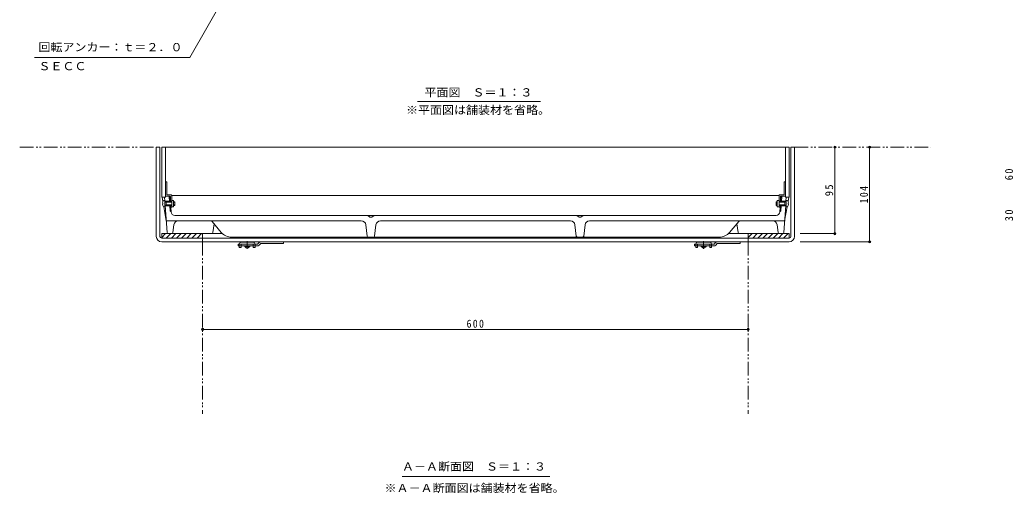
# Model space of a CAD drawing. Units: millimetres at full size, sheet at 1:3. Extents: x -1053 to 1153, y -824 to 816.
# Drawn here: x -1053 to 39, y -746 to -226 of the extents above; entities that cross this region are included whole.
import ezdxf
from ezdxf.enums import TextEntityAlignment as Align

# ---------------------------------------------------------------- set-up
doc = ezdxf.new("R2010")
doc.units = ezdxf.units.MM
doc.header["$LTSCALE"] = 3
doc.header["$PDMODE"] = 32
doc.header["$PDSIZE"] = 2.4
for name, pattern in [('CHAIN1', [8, 5, -1, 1, -1]), ('DASHED2', [3, 2, -1]), ('DOUBLE_CHAIN1', [8.8, 5, -1, 0.6, -0.6, 0.6, -1])]:
    doc.linetypes.add(name, pattern=pattern)
for name, color, linetype, lineweight in [('0-1_躯体', 2, 'Continuous', 9), ('0-2_仕上', 3, 'Continuous', 9), ('0-4_その他', 2, 'Continuous', 9), ('0-5_寸法', 7, 'Continuous', 9), ('0-6_ハッチ', 6, 'Continuous', 5), ('0-9', 3, 'Continuous', 9)]:
    doc.layers.add(name, color=color, linetype=linetype, lineweight=lineweight)
doc.styles.add('ＭＳ ゴシック', font='')
doc.styles.get('ＭＳ ゴシック').set_extended_font_data('MS Gothic')

msp = doc.modelspace()

# ---------------------------------------------------------------- linework, layer by layer
at = {"layer": '0-1_躯体'}
for p, q in [((-903.453, -463.465), (-903.453, -365.465)), ((-899.453, -365.465), (-903.453, -365.465)), ((-899.453, -463.465), (-899.453, -365.465)), ((-205.453, -365.465), (-201.453, -365.465)), ((-205.453, -463.465), (-205.453, -365.465)), ((-201.453, -463.465), (-201.453, -365.465)), ((-852.453, -460.465), (-897.453, -460.465)), ((-897.453, -464.745), (-893.172, -460.465)), ((-897.453, -469.465), (-852.453, -469.465)), ((-892.515, -465.465), (-887.515, -460.465)), ((-886.859, -465.465), (-881.859, -460.465)), ((-881.202, -465.465), (-876.202, -460.465)), ((-875.545, -465.465), (-870.545, -460.465)), ((-869.888, -465.465), (-864.888, -460.465)), ((-864.231, -465.465), (-859.231, -460.465)), ((-858.574, -465.465), (-853.574, -460.465)), ((-852.917, -465.465), (-852.453, -465)), ((-852.453, -469.465), (-852.453, -460.465)), ((-852.453, -460.465), (-830.625, -460.465)), ((-852.453, -465.465), (-252.453, -465.465)), ((-852.453, -469.465), (-252.453, -469.465)), ((-252.453, -460.465), (-274.28, -460.465)), ((-252.453, -464.745), (-248.173, -460.465)), ((-252.453, -460.465), (-207.453, -460.465)), ((-252.453, -469.465), (-252.453, -460.465)), ((-207.453, -465.465), (-252.453, -465.465)), ((-207.453, -469.465), (-252.453, -469.465)), ((-247.516, -465.465), (-242.516, -460.465)), ((-241.859, -465.465), (-236.859, -460.465)), ((-236.202, -465.465), (-231.202, -460.465)), ((-230.545, -465.465), (-225.545, -460.465)), ((-224.888, -465.465), (-219.888, -460.465)), ((-219.231, -465.465), (-214.231, -460.465)), ((-213.575, -465.465), (-208.575, -460.465)), ((-207.918, -465.465), (-207.453, -465)), ((-207.453, -460.465), (-207.453, -465.465))]:
    msp.add_line(p, q, dxfattribs=at)
at = {"layer": '0-1_躯体', "color": 4, "linetype": 'DASHED2'}
for p, q in [((-812.203, -473.965), (-812.203, -471.964)), ((-810.203, -473.965), (-810.203, -472.964)), ((-796.703, -473.965), (-796.703, -472.964)), ((-794.703, -473.965), (-794.703, -471.964)), ((-310.203, -473.965), (-310.203, -471.964)), ((-308.203, -473.965), (-308.203, -472.964)), ((-294.703, -473.965), (-294.703, -472.964)), ((-292.703, -473.965), (-292.703, -471.964))]:
    msp.add_line(p, q, dxfattribs=at)
at = {"layer": '0-1_躯体', "color": 4}
for p, q in [((-812.203, -473.965), (-812.203, -475.764)), ((-810.203, -475.764), (-812.203, -475.764)), ((-796.703, -469.964), (-810.203, -469.964)), ((-810.203, -473.965), (-810.203, -475.764)), ((-796.703, -473.965), (-796.703, -475.764)), ((-794.703, -475.764), (-796.703, -475.764)), ((-794.703, -473.965), (-794.703, -475.764)), ((-310.203, -473.965), (-310.203, -475.764)), ((-308.203, -475.764), (-310.203, -475.764)), ((-294.703, -469.964), (-308.203, -469.964)), ((-308.203, -473.965), (-308.203, -475.764)), ((-294.703, -473.965), (-294.703, -475.764)), ((-292.703, -475.764), (-294.703, -475.764)), ((-292.703, -473.965), (-292.703, -475.764))]:
    msp.add_line(p, q, dxfattribs=at)
at = {"layer": '0-1_躯体'}
msp.add_lwpolyline([(-897.453, -460.465), (-897.453, -465.465), (-852.453, -465.465)], dxfattribs=at)
for centre, radius, start, end in [((-897.453, -463.465), 6, 180, 270), ((-897.453, -463.465), 2, 180, 270), ((-207.453, -463.465), 6, 270, 0), ((-207.453, -463.465), 2, 270, 0)]:
    msp.add_arc(centre, radius, start, end, dxfattribs=at)
at = {"layer": '0-1_躯体', "color": 4}
for centre, start, end in [((-810.203, -471.964), 90, 180), ((-796.703, -471.964), 0, 90), ((-308.203, -471.964), 90, 180), ((-294.703, -471.964), 0, 90)]:
    msp.add_arc(centre, 2, start, end, dxfattribs=at)
at = {"layer": '0-1_躯体', "color": 4, "linetype": 'DASHED2'}
for centre, start, end in [((-809.203, -472.964), 90, 180), ((-797.703, -472.964), 0, 90), ((-307.203, -472.964), 90, 180), ((-295.703, -472.964), 0, 90)]:
    msp.add_arc(centre, 1, start, end, dxfattribs=at)
at = {"layer": '0-2_仕上'}
for p, q in [((-897.453, -420.465), (-897.453, -365.465)), ((-897.453, -365.465), (-207.453, -365.465)), ((-893.453, -420.465), (-893.453, -365.465)), ((-211.453, -420.465), (-211.453, -365.465)), ((-207.453, -420.465), (-207.453, -365.465)), ((-893.453, -420.465), (-897.453, -420.465)), ((-897.096, -420.465), (-896.251, -425.195)), ((-893.988, -424.965), (-894.31, -420.465)), ((-888.94, -425.465), (-889.368, -419.465)), ((-887.953, -424.899), (-888.363, -419.458)), ((-886.453, -418.465), (-218.453, -418.465)), ((-216.953, -424.899), (-216.543, -419.458)), ((-215.966, -425.465), (-215.537, -419.465)), ((-211.453, -420.465), (-207.453, -420.465)), ((-210.917, -424.965), (-210.596, -420.465)), ((-207.81, -420.465), (-208.655, -425.195)), ((-895.221, -430.965), (-892.453, -446.465)), ((-891.552, -459.072), (-893.667, -429.466)), ((-888.205, -435.75), (-888.654, -429.465)), ((-887.064, -436.694), (-887.458, -431.465)), ((-887.223, -436.465), (-887.081, -436.465)), ((-217.841, -436.694), (-217.447, -431.465)), ((-217.682, -436.465), (-217.824, -436.465)), ((-216.7, -435.75), (-216.251, -429.465)), ((-213.353, -459.072), (-211.239, -429.466)), ((-209.685, -430.965), (-212.453, -446.465)), ((-677.928, -446.465), (-892.453, -446.465)), ((-883.075, -440.393), (-552.453, -440.465)), ((-831.95, -459.067), (-842.003, -447.004)), ((-668.864, -442.136), (-670.542, -440.793)), ((-667.926, -442.465), (-666.979, -442.465)), ((-664.363, -440.793), (-666.042, -442.136)), ((-656.977, -446.465), (-447.928, -446.465)), ((-221.83, -440.393), (-552.453, -440.465)), ((-440.542, -440.793), (-438.863, -442.136)), ((-436.979, -442.465), (-437.926, -442.465)), ((-436.042, -442.136), (-434.364, -440.793)), ((-426.977, -446.465), (-212.453, -446.465)), ((-272.955, -459.067), (-262.903, -447.004)), ((-885.257, -459.193), (-884.105, -450.704)), ((-839.892, -449.538), (-841.269, -459.177)), ((-672.958, -450.913), (-671.601, -463.13)), ((-663.304, -463.13), (-661.947, -450.913)), ((-441.601, -463.13), (-442.958, -450.913)), ((-431.947, -450.913), (-433.304, -463.13)), ((-265.014, -449.538), (-263.637, -459.177)), ((-219.648, -459.193), (-220.8, -450.704)), ((-890.056, -460.465), (-842.754, -460.465)), ((-820.427, -464.465), (-284.478, -464.465)), ((-214.849, -460.465), (-262.152, -460.465))]:
    msp.add_line(p, q, dxfattribs=at)
for centre, radius, start, end in [((-887.223, -435.465), 1, 184.08562, 270), ((-883.075, -436.393), 4, 184.30846, 270), ((-221.83, -436.393), 4, 270, 355.69154), ((-217.682, -435.465), 1, 270, 355.91438), ((-879.163, -451.465), 5, 90, 171.25403), ((-843.155, -447.965), 1.5, 39.80582, 90), ((-677.928, -451.465), 5, 6.34024, 90), ((-671.479, -441.965), 1.5, 51.34048, 90), ((-667.926, -440.965), 1.5, 231.34047, 270), ((-666.979, -440.965), 1.5, 270, 308.65988), ((-663.426, -441.965), 1.5, 90, 128.65988), ((-656.977, -451.465), 5, 90, 173.65974), ((-447.928, -451.465), 5, 6.34024, 90), ((-441.479, -441.965), 1.5, 51.34012, 90), ((-437.926, -440.965), 1.5, 231.34012, 270), ((-436.979, -440.965), 1.5, 270, 308.65952), ((-433.426, -441.965), 1.5, 90, 128.65952), ((-426.977, -451.465), 5, 90, 173.65976), ((-261.75, -447.965), 1.5, 90, 140.19418), ((-225.742, -451.465), 5, 8.74597, 90), ((-890.056, -458.965), 1.5, 184.08521, 270), ((-886.74, -458.965), 1.5, 270, 351.25423), ((-842.754, -458.965), 1.5, 270, 351.86977), ((-820.427, -449.465), 15, 219.80554, 270), ((-670.11, -462.965), 1.5, 186.34013, 270), ((-664.795, -462.965), 1.5, 270, 353.65976), ((-440.11, -462.965), 1.5, 186.34024, 270), ((-434.795, -462.965), 1.5, 270, 353.65987), ((-284.478, -449.465), 15, 270, 320.19446), ((-262.152, -458.965), 1.5, 188.13023, 270), ((-218.166, -458.965), 1.5, 188.74577, 270), ((-214.849, -458.965), 1.5, 270, 355.91479)]:
    msp.add_arc(centre, radius, start, end, dxfattribs=at)
at = {"layer": '0-4_その他', "color": 7}
for p, q in [((-157.174, -365.465), (-157.174, -460.465)), ((-118.94, -365.465), (-118.94, -469.465)), ((-156.274, -460.465), (-195.453, -460.465)), ((-118.04, -469.465), (-195.453, -469.465)), ((-252.453, -565.713), (-852.453, -565.713))]:
    msp.add_line(p, q, dxfattribs=at)
at = {"layer": '0-4_その他', "color": 4}
for p, q in [((-891.953, -403.465), (-893.453, -403.465)), ((-891.953, -417.465), (-891.953, -403.465)), ((-212.953, -417.465), (-212.953, -403.465)), ((-212.953, -403.465), (-211.453, -403.465)), ((-888.453, -419.465), (-892.953, -419.465)), ((-891.453, -417.965), (-886.953, -417.965)), ((-887.953, -419.965), (-887.953, -425.465)), ((-887.953, -424.965), (-886.453, -424.965)), ((-886.453, -418.465), (-886.453, -425.465)), ((-218.453, -418.465), (-218.453, -425.465)), ((-216.953, -424.965), (-218.453, -424.965)), ((-213.453, -417.965), (-217.953, -417.965)), ((-216.953, -419.965), (-216.953, -425.465)), ((-216.453, -419.465), (-211.953, -419.465)), ((-887.953, -429.465), (-887.953, -431.465)), ((-887.953, -429.965), (-886.453, -429.965)), ((-886.453, -431.465), (-887.953, -431.465)), ((-886.453, -429.465), (-886.453, -431.465)), ((-218.453, -429.465), (-218.453, -431.465)), ((-216.953, -429.965), (-218.453, -429.965)), ((-218.453, -431.465), (-216.953, -431.465)), ((-216.953, -429.465), (-216.953, -431.465))]:
    msp.add_line(p, q, dxfattribs=at)
at = {"layer": '0-4_その他'}
for p, q in [((-895.637, -423.965), (-894.06, -423.965)), ((-894.06, -423.965), (-894.06, -430.965)), ((-892.66, -426.065), (-893.962, -425.286)), ((-892.66, -425.465), (-893.171, -425.76)), ((-892.66, -425.465), (-892.66, -429.465)), ((-892.66, -425.465), (-886.453, -425.465)), ((-886.453, -423.965), (-884.453, -423.965)), ((-886.453, -425.465), (-886.453, -429.465)), ((-884.453, -423.965), (-884.453, -430.965)), ((-884.453, -425.465), (-883.118, -425.465)), ((-883.118, -425.465), (-883.118, -429.465)), ((-220.453, -425.465), (-221.787, -425.465)), ((-221.787, -425.465), (-221.787, -429.465)), ((-220.453, -423.965), (-220.453, -430.965)), ((-218.453, -423.965), (-220.453, -423.965)), ((-212.246, -425.465), (-218.453, -425.465)), ((-218.453, -425.465), (-218.453, -429.465)), ((-212.246, -426.065), (-210.943, -425.286)), ((-212.246, -425.465), (-211.735, -425.76)), ((-212.246, -425.465), (-212.246, -429.465)), ((-209.268, -423.965), (-210.846, -423.965)), ((-210.846, -423.965), (-210.846, -430.965)), ((-896.641, -426.965), (-896.239, -426.965)), ((-896.641, -427.965), (-896.239, -427.965)), ((-896.239, -427.965), (-896.239, -426.965)), ((-894.06, -430.965), (-895.637, -430.965)), ((-892.66, -428.865), (-893.962, -429.643)), ((-892.66, -429.465), (-893.171, -429.17)), ((-892.66, -426.065), (-886.453, -426.065)), ((-892.66, -428.865), (-886.453, -428.865)), ((-892.66, -429.465), (-886.453, -429.465)), ((-886.453, -430.965), (-884.453, -430.965)), ((-884.453, -426.065), (-883.118, -426.065)), ((-884.453, -428.865), (-883.118, -428.865)), ((-884.453, -429.465), (-883.118, -429.465)), ((-220.453, -426.065), (-221.787, -426.065)), ((-220.453, -428.865), (-221.787, -428.865)), ((-220.453, -429.465), (-221.787, -429.465)), ((-218.453, -430.965), (-220.453, -430.965)), ((-212.246, -426.065), (-218.453, -426.065)), ((-212.246, -428.865), (-218.453, -428.865)), ((-212.246, -429.465), (-218.453, -429.465)), ((-212.246, -428.865), (-210.943, -429.643)), ((-212.246, -429.465), (-211.735, -429.17)), ((-210.846, -430.965), (-209.268, -430.965)), ((-208.265, -426.965), (-208.666, -426.965)), ((-208.666, -427.965), (-208.666, -426.965)), ((-208.265, -427.965), (-208.666, -427.965))]:
    msp.add_line(p, q, dxfattribs=at)
at = {"layer": '0-4_その他', "color": 3}
for p, q in [((-893.988, -424.965), (-888.978, -424.965)), ((-210.917, -424.965), (-215.927, -424.965)), ((-893.631, -429.965), (-888.621, -429.965)), ((-211.274, -429.965), (-216.284, -429.965))]:
    msp.add_line(p, q, dxfattribs=at)
at = {"layer": '0-4_その他'}
for centre, radius, start, end in [((-890.16, -427.465), 6.5, 147.42065, 175.58826), ((-893.86, -425.115), 0.2, 180, 239.14018), ((-211.046, -425.115), 0.2, 300.85982, 0), ((-214.746, -427.465), 6.5, 4.41174, 32.57935), ((-890.16, -427.465), 6.5, 184.41153, 212.57935), ((-893.86, -429.815), 0.2, 120.8598, 180), ((-211.046, -429.815), 0.2, 0, 59.14018), ((-214.746, -427.465), 6.5, 327.42065, 355.58847)]:
    msp.add_arc(centre, radius, start, end, dxfattribs=at)
at = {"layer": '0-4_その他', "color": 4}
for centre, start, end in [((-892.953, -418.965), 180, 270), ((-891.453, -417.465), 180, 270), ((-888.453, -419.965), 0, 90), ((-886.953, -418.465), 0, 90), ((-217.953, -418.465), 90, 180), ((-216.453, -419.965), 90, 180), ((-213.453, -417.465), 270, 0), ((-211.953, -418.965), 270, 0)]:
    msp.add_arc(centre, 0.5, start, end, dxfattribs=at)
at = {"layer": '0-4_その他', "color": 7}
for p in [(-157.174, -365.465), (-118.94, -365.465), (-157.174, -460.465), (-118.94, -469.465), (-852.453, -565.713), (-252.453, -565.713)]:
    msp.add_point(p, dxfattribs=at)
at = {"layer": '0-5_寸法'}
for p, q in [((-812.36, -172.76), (-866.672, -266.831)), ((-1037.219, -266.831), (-866.672, -266.831)), ((-616.175, -315.32), (-480.786, -315.32)), ((-633.038, -727.423), (-470.784, -727.423))]:
    msp.add_line(p, q, dxfattribs=at)
at = {"layer": '0-6_ハッチ', "linetype": 'DOUBLE_CHAIN1'}
for p, q in [((-1053.453, -365.465), (-903.453, -365.465)), ((-201.453, -365.465), (-51.453, -365.465)), ((-852.453, -469.465), (-852.453, -658.465)), ((-252.453, -469.465), (-252.453, -658.465))]:
    msp.add_line(p, q, dxfattribs=at)
at = {"layer": '0-9', "color": 4, "linetype": 'CHAIN1'}
for p, q in [((-803.453, -468.868), (-803.453, -477.153)), ((-301.453, -468.868), (-301.453, -477.153))]:
    msp.add_line(p, q, dxfattribs=at)
at = {"layer": '0-9'}
for p, q in [((-788.21, -469.465), (-763.453, -469.465)), ((-763.453, -469.465), (-763.453, -471.465)), ((-286.21, -469.465), (-261.453, -469.465)), ((-261.453, -469.465), (-261.453, -471.465)), ((-813.453, -471.965), (-813.453, -473.965)), ((-813.453, -471.965), (-791.953, -471.965)), ((-792.367, -473.965), (-813.453, -473.965)), ((-790.332, -470.343), (-791.953, -471.965)), ((-790.246, -473.086), (-788.624, -471.465)), ((-788.624, -471.465), (-763.453, -471.465)), ((-311.453, -471.965), (-289.953, -471.965)), ((-311.453, -471.965), (-311.453, -473.965)), ((-290.367, -473.965), (-311.453, -473.965)), ((-288.331, -470.343), (-289.953, -471.965))]:
    msp.add_line(p, q, dxfattribs=at)
at = {"layer": '0-9', "color": 2}
for p, q in [((-806.203, -474.464), (-806.203, -473.965)), ((-804.453, -475.964), (-806.203, -474.464)), ((-800.703, -474.464), (-806.203, -474.464)), ((-802.453, -475.964), (-804.453, -475.964)), ((-800.703, -474.464), (-802.453, -475.964)), ((-800.703, -474.464), (-800.703, -473.965)), ((-298.703, -474.464), (-304.203, -474.464)), ((-298.703, -474.464), (-298.703, -473.965))]:
    msp.add_line(p, q, dxfattribs=at)
msp.add_lwpolyline([(-298.703, -474.464), (-300.453, -475.964), (-302.452, -475.964), (-304.203, -474.464), (-304.203, -473.965)], dxfattribs=at)
at = {"layer": '0-9'}
msp.add_lwpolyline([(-288.246, -473.086), (-286.624, -471.465), (-261.453, -471.465)], dxfattribs=at)
for centre, start, end in [((-788.21, -472.465), 90, 134.99996), ((-286.21, -472.465), 90, 134.99996), ((-792.367, -470.965), 270, 314.99996), ((-290.367, -470.965), 270, 314.99996)]:
    msp.add_arc(centre, 3, start, end, dxfattribs=at)

# ---------------------------------------------------------------- texts
at = {"layer": '0-4_その他', "char_height": 8.798, "attachment_point": 7, "rotation": 90, "style": 'ＭＳ ゴシック'}
for s, insert in [('\\T1.27;\\W0.95;60', (38.883, -401.84)), ('\\T1.27;\\W0.95;95', (-158.974, -419.34)), ('\\T1.27;\\W0.9;104', (-120.74, -427.215)), ('\\T1.27;\\W0.95;30', (38.883, -446.84))]:
    msp.add_mtext(s, dxfattribs=dict(at, insert=insert))
at = {"layer": '0-4_その他', "insert": (-562.203, -563.913), "char_height": 8.798, "attachment_point": 7, "style": 'ＭＳ ゴシック'}
msp.add_mtext('\\T1.27;\\W0.9;600', dxfattribs=at)
at = {"layer": '0-5_寸法', "color": 2, "style": 'ＭＳ ゴシック', "width": 1.1}
for s, p in [('回転アンカー：ｔ＝２．０', (-1033.03, -262.721)), ('ＳＥＣＣ', (-1033.03, -283.591)), ('平面図\u3000Ｓ＝１：３', (-608.504, -312.41)), ('※平面図は舗装材を省略。', (-628.754, -331.717)), ('Ａ－Ａ断面図\u3000Ｓ＝１：３', (-633.245, -723.467)), ('※Ａ－Ａ断面図は舗装材を省略。', (-652.411, -747.146))]:
    msp.add_text(s, height=8.798, dxfattribs=at).set_placement(p, align=Align.BOTTOM_LEFT)

doc.saveas('drawing.dxf')
